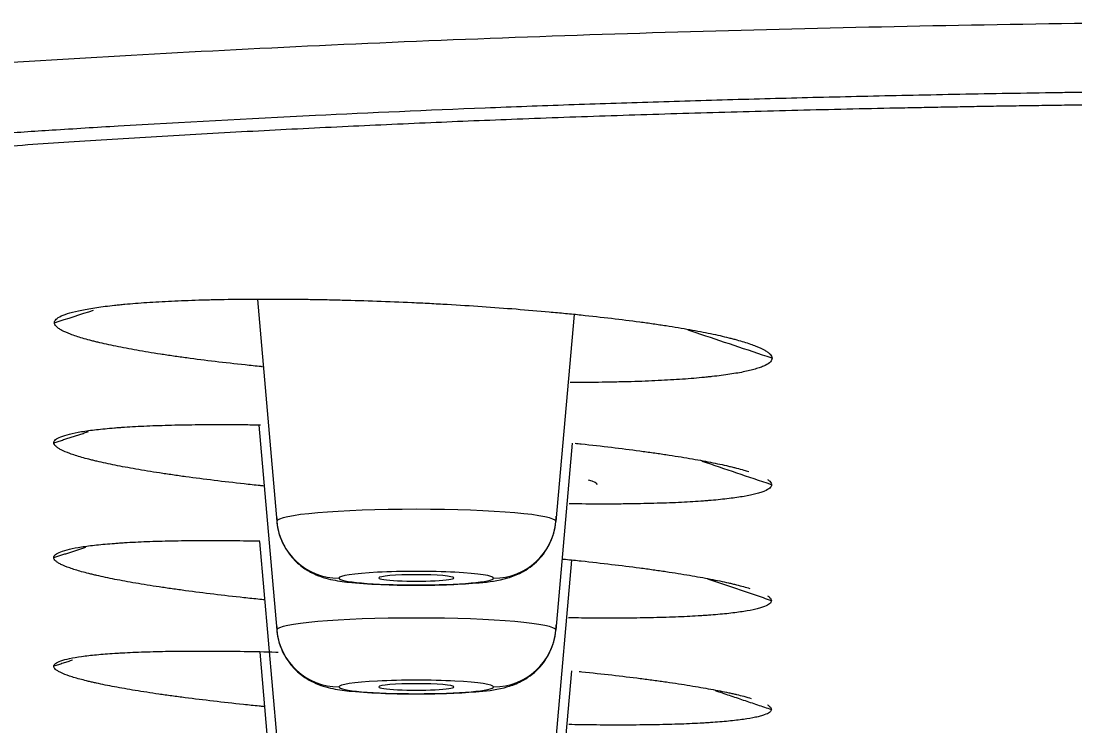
# Model space of a CAD drawing. Header units: millimetres. Extents: x 11618 to 13994, y -5897 to -2537.
# Drawn here: x 12214.98 to 12231.88, y -3601.54 to -3590.24 of the extents above; entities that cross this region are included whole.
import ezdxf

# ---------------------------------------------------------------- set-up
doc = ezdxf.new("R2010")
doc.units = ezdxf.units.MM
doc.layers.add('DIM', color=3, linetype='Continuous', lineweight=13)
doc.styles.get("Standard").update_dxf_attribs({"font": 'arial.ttf'})
doc.dimstyles.get("Standard").update_dxf_attribs({"dimtxt": 0.18, "dimasz": 0.18, "dimexe": 0.18, "dimexo": 0.0625, "dimgap": 0.09, "dimtad": 0, "dimtih": 1, "dimtoh": 1, "dimdec": 1, "dimdsep": 46, "dimtxsty": 'Standard', "dimcen": 0.09, "dimadec": 0, "dimazin": 0, "dimtfac": 1, "dimtdec": 1, "dimtofl": 0, "dimtmove": 0, "dimatfit": 3, "dimfxl": 1, "dimtolj": 1, "dimtzin": 0, "dimarcsym": 0})

# ---------------------------------------------------------------- blocks, each defined once
blk = doc.blocks.new('*D6')
at = {"layer": 'Defpoints', "color": 0, "transparency": 16777216}
for p in [(12196.532, -3594.216), (12466.198, -3594.304), (12466.198, -3664.582)]:
    blk.add_point(p, dxfattribs=at)
at = {"layer": 'DIM', "color": 0, "lineweight": -2, "transparency": 16777216}
for p, q in [((12196.532, -3594.279), (12196.532, -3664.762)), ((12466.198, -3594.366), (12466.198, -3664.762)), ((12214.532, -3664.582), (12448.198, -3664.582)), ((12466.198, -3664.582), (12494.714, -3664.582))]:
    blk.add_line(p, q, dxfattribs=at)
at = {"layer": 'DIM', "color": 0, "transparency": 16777216}
for points in [[(12214.532, -3661.582), (12214.532, -3667.582), (12196.532, -3664.582)], [(12448.198, -3661.582), (12448.198, -3667.582), (12466.198, -3664.582)]]:
    blk.add_solid(points, dxfattribs=at)
at = {"layer": 'DIM', "color": 0, "transparency": 16777216, "insert": (12519.722, -3664.582), "char_height": 18, "attachment_point": 5}
blk.add_mtext('\\A1;270', dxfattribs=at)

msp = doc.modelspace()

# ---------------------------------------------------------------- linework, layer by layer
at = {"linetype": 'Continuous', "lineweight": 18}
for p, q in [((12218.77, -3594.707), (12219.082, -3598.265)), ((12223.846, -3594.948), (12223.555, -3598.265)), ((12218.794, -3596.723), (12219.082, -3600.008)), ((12223.818, -3597.012), (12223.555, -3600.008)), ((12218.804, -3598.584), (12219.082, -3601.751)), ((12223.806, -3598.886), (12223.555, -3601.751)), ((12218.807, -3600.359), (12219.082, -3603.494)), ((12223.804, -3600.66), (12223.555, -3603.494))]:
    msp.add_line(p, q, dxfattribs=at)
for centre, major_axis, start_param, end_param in [((12221.318, -3597.679), (2.9, 0), 0, 0.310646), ((12221.318, -3599.171), (-0.6, 0), 3.141593, 6.283185), ((12221.318, -3599.171), (-0.6, 0), 0, 3.141593), ((12221.318, -3600.918), (-0.6, 0), 3.141593, 6.283185), ((12221.318, -3600.918), (-0.6, 0), 0, 3.141593)]:
    msp.add_ellipse(centre, major_axis=major_axis, ratio=0.087156, start_param=start_param, end_param=end_param, dxfattribs=at)
at = {"linetype": 'Continuous', "lineweight": 13}
for centre, major_axis, ratio, start_param, end_param in [((12221.318, -3598.265), (-2.236, 0), 0.087156, 3.141593, 6.283185), ((12220.078, -3598.178), (1, 0), 0.996195, 3.228859, 4.712389), ((12222.559, -3598.178), (-1, 0), 0.996195, 1.570796, 3.054326), ((12221.318, -3599.174), (1.24, 0), 0.087156, 0, 3.141593), ((12221.318, -3599.174), (1.24, 0), 0.087156, 3.141593, 6.283185), ((12221.318, -3600.008), (-2.236, 0), 0.087156, 3.141593, 6.283185), ((12220.078, -3599.921), (1, 0), 0.996195, 3.228859, 4.712389), ((12222.559, -3599.921), (-1, 0), 0.996195, 1.570796, 3.054326), ((12221.318, -3600.918), (1.24, 0), 0.087156, 0, 3.141593), ((12221.318, -3600.918), (1.24, 0), 0.087156, 3.141593, 6.283185)]:
    msp.add_ellipse(centre, major_axis=major_axis, ratio=ratio, start_param=start_param, end_param=end_param, dxfattribs=at)
for points, knots in [([(12199.002, -3593.364), (12199.095, -3593.279), (12199.225, -3593.192), (12199.57, -3593.016), (12199.785, -3592.927), (12200.307, -3592.746), (12200.615, -3592.655), (12201.333, -3592.471), (12201.744, -3592.378), (12202.443, -3592.239), (12202.69, -3592.193), (12203.213, -3592.1), (12203.489, -3592.054), (12204.362, -3591.916), (12205.002, -3591.825), (12206.407, -3591.644), (12207.172, -3591.555), (12208.414, -3591.425), (12208.843, -3591.382), (12209.513, -3591.318), (12209.853, -3591.286), (12210.261, -3591.25), (12210.468, -3591.232), (12210.572, -3591.223), (12210.624, -3591.218), (12210.65, -3591.216), (12210.663, -3591.215), (12210.67, -3591.215), (12210.673, -3591.214), (12210.675, -3591.214), (12210.675, -3591.214), (12210.676, -3591.214), (12210.676, -3591.214), (12211.535, -3591.14), (12213.321, -3591.001), (12216.174, -3590.815), (12218.174, -3590.709), (12220.212, -3590.61), (12221.251, -3590.565), (12223.36, -3590.484), (12225.499, -3590.411), (12228.769, -3590.328), (12232.074, -3590.27), (12234.284, -3590.249), (12235.387, -3590.242)], [0, 0, 0, 0, 0.0625, 0.0625, 0.125, 0.125, 0.1875, 0.1875, 0.25, 0.25, 0.28125, 0.28125, 0.3125, 0.3125, 0.375, 0.375, 0.4375, 0.4375, 0.46875, 0.46875, 0.484375, 0.492187, 0.496094, 0.498047, 0.499023, 0.499512, 0.499756, 0.499878, 0.499939, 0.499969, 0.499985, 0.499985, 0.5, 0.5, 0.5625, 0.625, 0.6875, 0.6875, 0.75, 0.75, 0.8125, 0.875, 0.9375, 1, 1, 1, 1]), ([(12235.464, -3591.35), (12235.429, -3591.35), (12235.355, -3591.351), (12235.239, -3591.351), (12235.112, -3591.352), (12234.975, -3591.353), (12234.826, -3591.354), (12234.666, -3591.356), (12234.495, -3591.357), (12234.313, -3591.359), (12234.12, -3591.36), (12233.917, -3591.362), (12233.702, -3591.364), (12233.477, -3591.367), (12233.241, -3591.37), (12232.994, -3591.372), (12232.736, -3591.376), (12232.468, -3591.379), (12232.189, -3591.383), (12231.899, -3591.387), (12231.436, -3591.394), (12230.812, -3591.404), (12230.039, -3591.418), (12229.288, -3591.433), (12228.559, -3591.449), (12227.622, -3591.471), (12226.472, -3591.501), (12225.109, -3591.542), (12223.756, -3591.587), (12221.933, -3591.655), (12219.482, -3591.763), (12217.192, -3591.887), (12215.526, -3591.99), (12214.633, -3592.049), (12213.658, -3592.117), (12212.565, -3592.2), (12210.973, -3592.33), (12209.045, -3592.51), (12207.394, -3592.694), (12206.268, -3592.838), (12205.66, -3592.92), (12204.998, -3593.015), (12204.284, -3593.127), (12203.266, -3593.304), (12202.166, -3593.532), (12201.286, -3593.771), (12200.735, -3593.962), (12200.479, -3594.07), (12200.337, -3594.139), (12200.267, -3594.175), (12200.199, -3594.213), (12200.138, -3594.25), (12200.085, -3594.284), (12200.043, -3594.313), (12200.008, -3594.338), (12199.982, -3594.36), (12199.961, -3594.377), (12199.946, -3594.39), (12199.937, -3594.397), (12199.934, -3594.401)], [0, 0, 0, 0, 0.001939, 0.004084, 0.006433, 0.008987, 0.011747, 0.014711, 0.01788, 0.021254, 0.024833, 0.028618, 0.032606, 0.0368, 0.041199, 0.045803, 0.050612, 0.055626, 0.060844, 0.066268, 0.071896, 0.086867, 0.101475, 0.115721, 0.129605, 0.143126, 0.169608, 0.196256, 0.22307, 0.250052, 0.30643, 0.375228, 0.399246, 0.419988, 0.437452, 0.468684, 0.500008, 0.558709, 0.625121, 0.648167, 0.668914, 0.687363, 0.718967, 0.74999, 0.812854, 0.875026, 0.908155, 0.937289, 0.944667, 0.952339, 0.960302, 0.968559, 0.975638, 0.981855, 0.987209, 0.9917, 0.995329, 0.998096, 1, 1, 1, 1]), ([(12227.021, -3595.647), (12226.615, -3595.512), (12226.167, -3595.362), (12225.719, -3595.212), (12225.676, -3595.198)], [0, 0, 0, 0, 0.903706, 1, 1, 1, 1])]:
    msp.add_open_spline(points, degree=3, knots=knots, dxfattribs=at)
at = {"linetype": 'Continuous', "lineweight": 18}
for points, knots in [([(12201.147, -3594.487), (12201.15, -3594.484), (12201.157, -3594.478), (12201.167, -3594.47), (12201.177, -3594.461), (12201.187, -3594.452), (12201.198, -3594.443), (12201.208, -3594.435), (12201.219, -3594.426), (12201.23, -3594.418), (12201.241, -3594.41), (12201.252, -3594.402), (12201.263, -3594.394), (12201.274, -3594.386), (12201.285, -3594.378), (12201.296, -3594.37), (12201.308, -3594.363), (12201.319, -3594.355), (12201.331, -3594.348), (12201.357, -3594.331), (12201.401, -3594.305), (12201.464, -3594.268), (12201.534, -3594.232), (12201.629, -3594.185), (12201.758, -3594.126), (12201.931, -3594.057), (12202.126, -3593.985), (12202.451, -3593.876), (12202.956, -3593.731), (12203.715, -3593.551), (12204.512, -3593.391), (12205.313, -3593.251), (12206.088, -3593.129), (12206.968, -3593.003), (12208.029, -3592.866), (12209.272, -3592.723), (12210.688, -3592.579), (12212.04, -3592.457), (12213.319, -3592.352), (12214.531, -3592.261), (12215.843, -3592.172), (12217.236, -3592.085), (12218.674, -3592.005), (12220.111, -3591.932), (12221.525, -3591.868), (12222.961, -3591.809), (12224.437, -3591.756), (12225.971, -3591.708), (12227.528, -3591.666), (12228.638, -3591.641), (12229.283, -3591.628), (12229.46, -3591.625), (12229.636, -3591.621), (12229.814, -3591.618), (12229.992, -3591.615), (12230.17, -3591.611), (12230.349, -3591.608), (12230.528, -3591.605), (12230.708, -3591.602), (12230.889, -3591.599), (12231.07, -3591.597), (12231.252, -3591.594), (12231.434, -3591.591), (12231.617, -3591.589), (12231.8, -3591.586), (12231.984, -3591.584), (12232.168, -3591.581), (12232.353, -3591.579), (12232.538, -3591.577), (12232.724, -3591.575), (12232.91, -3591.573), (12233.097, -3591.571), (12233.284, -3591.569), (12233.472, -3591.567), (12233.66, -3591.565), (12233.849, -3591.564), (12234.038, -3591.562), (12234.228, -3591.561), (12234.418, -3591.559), (12234.608, -3591.558), (12234.8, -3591.557), (12234.991, -3591.556), (12235.183, -3591.555), (12235.376, -3591.554), (12235.504, -3591.553), (12235.569, -3591.553)], [0, 0, 0, 0, 0.001926, 0.003831, 0.005715, 0.007579, 0.009423, 0.011246, 0.013049, 0.014832, 0.016594, 0.018335, 0.020056, 0.021756, 0.023436, 0.025096, 0.026735, 0.028353, 0.029951, 0.031529, 0.039232, 0.047037, 0.054942, 0.062949, 0.077827, 0.093185, 0.109023, 0.125342, 0.16565, 0.207209, 0.250024, 0.278883, 0.309368, 0.34148, 0.375222, 0.41761, 0.459194, 0.499984, 0.529278, 0.559896, 0.591841, 0.625117, 0.658276, 0.690137, 0.720703, 0.749978, 0.781301, 0.812581, 0.843823, 0.875031, 0.878487, 0.881949, 0.885418, 0.888894, 0.892377, 0.895866, 0.899362, 0.902865, 0.906374, 0.90989, 0.913413, 0.916943, 0.920479, 0.924023, 0.927573, 0.931129, 0.934693, 0.938263, 0.94184, 0.945424, 0.949015, 0.952612, 0.956216, 0.959827, 0.963445, 0.96707, 0.970701, 0.97434, 0.977985, 0.981637, 0.985296, 0.988961, 0.992634, 0.996314, 1, 1, 1, 1]), ([(12215.517, -3595.08), (12215.517, -3595.06), (12215.526, -3595.041), (12215.563, -3595.005), (12215.591, -3594.987), (12215.664, -3594.953), (12215.71, -3594.937), (12215.821, -3594.905), (12215.884, -3594.889), (12216.027, -3594.861), (12216.107, -3594.847), (12216.282, -3594.821), (12216.377, -3594.809), (12216.507, -3594.795), (12216.534, -3594.792), (12216.588, -3594.787), (12216.616, -3594.784), (12216.7, -3594.776), (12216.757, -3594.771), (12216.935, -3594.757), (12217.06, -3594.749), (12217.324, -3594.734), (12217.462, -3594.727), (12217.68, -3594.719), (12217.754, -3594.716), (12217.867, -3594.713), (12217.906, -3594.712), (12217.983, -3594.71), (12218.022, -3594.709), (12218.219, -3594.704), (12218.381, -3594.702), (12218.711, -3594.699), (12218.88, -3594.698), (12219.226, -3594.699), (12219.403, -3594.701), (12219.629, -3594.704), (12219.674, -3594.705), (12219.765, -3594.706), (12219.811, -3594.707), (12219.948, -3594.71), (12220.04, -3594.712), (12220.316, -3594.719), (12220.501, -3594.724), (12220.873, -3594.738), (12221.06, -3594.745), (12221.342, -3594.758), (12221.436, -3594.763), (12221.577, -3594.77), (12221.625, -3594.773), (12221.719, -3594.778), (12221.767, -3594.781), (12222.002, -3594.794), (12222.188, -3594.806), (12222.555, -3594.831), (12222.737, -3594.844), (12223.096, -3594.873), (12223.274, -3594.888), (12223.492, -3594.908), (12223.536, -3594.912), (12223.623, -3594.92), (12223.752, -3594.932), (12223.879, -3594.945), (12224.128, -3594.971), (12224.289, -3594.989), (12224.602, -3595.026), (12224.753, -3595.045), (12224.973, -3595.074), (12225.044, -3595.084), (12225.15, -3595.1), (12225.185, -3595.105), (12225.254, -3595.115), (12225.288, -3595.12), (12225.455, -3595.146), (12225.582, -3595.167), (12225.82, -3595.21), (12225.931, -3595.231), (12226.14, -3595.275), (12226.237, -3595.297), (12226.349, -3595.325), (12226.371, -3595.331), (12226.414, -3595.342), (12226.477, -3595.359), (12226.534, -3595.376), (12226.643, -3595.409), (12226.771, -3595.453), (12226.865, -3595.497), (12226.922, -3595.53), (12226.939, -3595.541), (12226.968, -3595.563), (12226.98, -3595.573), (12227.01, -3595.605), (12227.02, -3595.626), (12227.021, -3595.647)], [0, 0, 0, 0, 0.03125, 0.03125, 0.0625, 0.0625, 0.09375, 0.09375, 0.125, 0.125, 0.15625, 0.15625, 0.1875, 0.1875, 0.195313, 0.195313, 0.203125, 0.203125, 0.21875, 0.21875, 0.25, 0.25, 0.28125, 0.28125, 0.296875, 0.296875, 0.304688, 0.304688, 0.3125, 0.3125, 0.34375, 0.34375, 0.375, 0.375, 0.40625, 0.40625, 0.414063, 0.414063, 0.421875, 0.421875, 0.4375, 0.4375, 0.46875, 0.46875, 0.5, 0.5, 0.515625, 0.515625, 0.523438, 0.523438, 0.53125, 0.53125, 0.5625, 0.5625, 0.59375, 0.59375, 0.625, 0.625, 0.632813, 0.632813, 0.640625, 0.65625, 0.65625, 0.6875, 0.6875, 0.71875, 0.71875, 0.734375, 0.734375, 0.742188, 0.742188, 0.75, 0.75, 0.78125, 0.78125, 0.8125, 0.8125, 0.84375, 0.84375, 0.851563, 0.851563, 0.859375, 0.875, 0.875, 0.90625, 0.9375, 0.9375, 0.953125, 0.953125, 0.96875, 0.96875, 1, 1, 1, 1]), ([(12218.853, -3595.785), (12218.845, -3595.784), (12218.752, -3595.775), (12218.66, -3595.765), (12218.411, -3595.739), (12218.25, -3595.72), (12217.937, -3595.683), (12217.786, -3595.664), (12217.566, -3595.634), (12217.494, -3595.624), (12217.388, -3595.609), (12217.353, -3595.603), (12217.284, -3595.593), (12217.25, -3595.588), (12217.083, -3595.562), (12216.957, -3595.541), (12216.719, -3595.499), (12216.607, -3595.478), (12216.399, -3595.436), (12216.302, -3595.414), (12216.19, -3595.387), (12216.168, -3595.382), (12216.125, -3595.371), (12216.062, -3595.355), (12216.005, -3595.338), (12215.896, -3595.306), (12215.832, -3595.285), (12215.721, -3595.243), (12215.673, -3595.222), (12215.626, -3595.196), (12215.617, -3595.191), (12215.6, -3595.18), (12215.592, -3595.175), (12215.57, -3595.16), (12215.558, -3595.149), (12215.528, -3595.119), (12215.518, -3595.099), (12215.517, -3595.08)], [0, 0, 0, 0, 0.003941, 0.047248, 0.047248, 0.133862, 0.133862, 0.220475, 0.220475, 0.263782, 0.263782, 0.285436, 0.285436, 0.307089, 0.307089, 0.393703, 0.393703, 0.480317, 0.480317, 0.566931, 0.566931, 0.588584, 0.588584, 0.610238, 0.653545, 0.653545, 0.740158, 0.740158, 0.826772, 0.826772, 0.848426, 0.848426, 0.870079, 0.870079, 0.913386, 0.913386, 1, 1, 1, 1]), ([(12227.021, -3595.647), (12227.021, -3595.667), (12227.012, -3595.687), (12226.975, -3595.726), (12226.948, -3595.745), (12226.893, -3595.772), (12226.872, -3595.781), (12226.838, -3595.794), (12226.825, -3595.798), (12226.8, -3595.806), (12226.787, -3595.811), (12226.718, -3595.832), (12226.655, -3595.848), (12226.512, -3595.878), (12226.432, -3595.892), (12226.257, -3595.918), (12226.161, -3595.931), (12226.031, -3595.945), (12226.005, -3595.948), (12225.951, -3595.954), (12225.923, -3595.957), (12225.839, -3595.964), (12225.781, -3595.97), (12225.603, -3595.984), (12225.478, -3595.992), (12225.214, -3596.007), (12225.076, -3596.013), (12224.858, -3596.021), (12224.784, -3596.023), (12224.67, -3596.027), (12224.632, -3596.028), (12224.554, -3596.029), (12224.515, -3596.03), (12224.318, -3596.034), (12224.157, -3596.036), (12223.923, -3596.037), (12223.854, -3596.037), (12223.784, -3596.037)], [0, 0, 0, 0, 0.087616, 0.087616, 0.175231, 0.175231, 0.219039, 0.219039, 0.240943, 0.240943, 0.262847, 0.262847, 0.350462, 0.350462, 0.438078, 0.438078, 0.525693, 0.525693, 0.547597, 0.547597, 0.569501, 0.569501, 0.613309, 0.613309, 0.700924, 0.700924, 0.78854, 0.78854, 0.832348, 0.832348, 0.854252, 0.854252, 0.876155, 0.876155, 0.963771, 0.963771, 1, 1, 1, 1]), ([(12215.508, -3597.004), (12215.508, -3596.986), (12215.517, -3596.969), (12215.555, -3596.937), (12215.611, -3596.905), (12215.704, -3596.877), (12215.815, -3596.85), (12215.879, -3596.837), (12216.023, -3596.813), (12216.102, -3596.802), (12216.278, -3596.782), (12216.374, -3596.773), (12216.505, -3596.762), (12216.531, -3596.76), (12216.586, -3596.756), (12216.613, -3596.754), (12216.698, -3596.748), (12216.755, -3596.745), (12216.934, -3596.735), (12217.059, -3596.73), (12217.324, -3596.721), (12217.462, -3596.717), (12217.68, -3596.714), (12217.754, -3596.713), (12217.868, -3596.712), (12217.907, -3596.711), (12217.984, -3596.711), (12218.023, -3596.711), (12218.22, -3596.71), (12218.382, -3596.711), (12218.637, -3596.713), (12218.728, -3596.715), (12218.82, -3596.716)], [0, 0, 0, 0, 0.086633, 0.086633, 0.173265, 0.259898, 0.259898, 0.34653, 0.34653, 0.433163, 0.433163, 0.519796, 0.519796, 0.541454, 0.541454, 0.563112, 0.563112, 0.606428, 0.606428, 0.693061, 0.693061, 0.779693, 0.779693, 0.82301, 0.82301, 0.844668, 0.844668, 0.866326, 0.866326, 0.952959, 0.952959, 1, 1, 1, 1]), ([(12218.87, -3597.697), (12218.851, -3597.695), (12218.746, -3597.684), (12218.643, -3597.673), (12218.394, -3597.645), (12218.233, -3597.627), (12217.921, -3597.588), (12217.77, -3597.569), (12217.551, -3597.539), (12217.479, -3597.529), (12217.373, -3597.513), (12217.338, -3597.508), (12217.269, -3597.498), (12217.236, -3597.493), (12217.068, -3597.467), (12216.942, -3597.446), (12216.705, -3597.405), (12216.594, -3597.384), (12216.386, -3597.342), (12216.289, -3597.321), (12216.177, -3597.295), (12216.155, -3597.289), (12216.112, -3597.279), (12216.05, -3597.263), (12215.992, -3597.248), (12215.884, -3597.217), (12215.82, -3597.196), (12215.709, -3597.156), (12215.663, -3597.136), (12215.605, -3597.107), (12215.589, -3597.097), (12215.56, -3597.078), (12215.548, -3597.068), (12215.518, -3597.04), (12215.508, -3597.022), (12215.508, -3597.004)], [0, 0, 0, 0, 0.009645, 0.052704, 0.052704, 0.138822, 0.138822, 0.22494, 0.22494, 0.267999, 0.267999, 0.289528, 0.289528, 0.311058, 0.311058, 0.397175, 0.397175, 0.483293, 0.483293, 0.569411, 0.569411, 0.59094, 0.59094, 0.61247, 0.655529, 0.655529, 0.741647, 0.741647, 0.827764, 0.827764, 0.870823, 0.870823, 0.913882, 0.913882, 1, 1, 1, 1]), ([(12223.862, -3597.011), (12223.896, -3597.015), (12223.929, -3597.018), (12224.128, -3597.039), (12224.289, -3597.057), (12224.601, -3597.095), (12224.752, -3597.114), (12224.972, -3597.143), (12225.043, -3597.153), (12225.149, -3597.168), (12225.184, -3597.173), (12225.253, -3597.183), (12225.287, -3597.188), (12225.454, -3597.213), (12225.58, -3597.233), (12225.818, -3597.274), (12225.929, -3597.295), (12226.137, -3597.336), (12226.234, -3597.357), (12226.346, -3597.383), (12226.368, -3597.389), (12226.411, -3597.399), (12226.473, -3597.415), (12226.531, -3597.43), (12226.595, -3597.449), (12226.622, -3597.457), (12226.648, -3597.465)], [0, 0, 0, 0, 0.026214, 0.026214, 0.15794, 0.15794, 0.289666, 0.289666, 0.355529, 0.355529, 0.388461, 0.388461, 0.421393, 0.421393, 0.553119, 0.553119, 0.684845, 0.684845, 0.816572, 0.816572, 0.849503, 0.849503, 0.882435, 0.948298, 0.948298, 1, 1, 1, 1]), ([(12226.948, -3597.592), (12226.962, -3597.602), (12226.974, -3597.612), (12227.003, -3597.64), (12227.013, -3597.659), (12227.013, -3597.677)], [0, 0, 0, 0, 0.331104, 0.331104, 1, 1, 1, 1]), ([(12227.013, -3597.677), (12227.013, -3597.696), (12227.004, -3597.713), (12226.966, -3597.747), (12226.938, -3597.763), (12226.882, -3597.786), (12226.862, -3597.794), (12226.827, -3597.805), (12226.815, -3597.809), (12226.789, -3597.816), (12226.776, -3597.82), (12226.707, -3597.838), (12226.579, -3597.864), (12226.339, -3597.899), (12226.147, -3597.919), (12226.017, -3597.93), (12225.99, -3597.932), (12225.936, -3597.936), (12225.908, -3597.939), (12225.824, -3597.945), (12225.766, -3597.948), (12225.587, -3597.959), (12225.462, -3597.965), (12225.197, -3597.974), (12225.059, -3597.978), (12224.841, -3597.982), (12224.767, -3597.983), (12224.653, -3597.985), (12224.614, -3597.985), (12224.537, -3597.986), (12224.498, -3597.986), (12224.3, -3597.987), (12224.139, -3597.986), (12223.905, -3597.984), (12223.836, -3597.983), (12223.766, -3597.983)], [0, 0, 0, 0, 0.087619, 0.087619, 0.175239, 0.175239, 0.219048, 0.219048, 0.240953, 0.240953, 0.262858, 0.262858, 0.350478, 0.438097, 0.525716, 0.525716, 0.547621, 0.547621, 0.569526, 0.569526, 0.613336, 0.613336, 0.700955, 0.700955, 0.788574, 0.788574, 0.832384, 0.832384, 0.854289, 0.854289, 0.876194, 0.876194, 0.963813, 0.963813, 1, 1, 1, 1]), ([(12219.078, -3598.178), (12219.08, -3598.316), (12219.124, -3598.54), (12219.288, -3598.815), (12219.475, -3598.993), (12219.663, -3599.104), (12219.836, -3599.168), (12220.032, -3599.215), (12220.312, -3599.252), (12220.769, -3599.279), (12221.171, -3599.289), (12221.348, -3599.286), (12221.357, -3599.286)], [0, 0, 0, 0, 0.122527, 0.215408, 0.294634, 0.364592, 0.427727, 0.496738, 0.634659, 0.831916, 0.991471, 1, 1, 1, 1]), ([(12221.357, -3599.286), (12221.535, -3599.286), (12221.88, -3599.28), (12222.384, -3599.245), (12222.674, -3599.213), (12223.021, -3599.089), (12223.283, -3598.9), (12223.483, -3598.611), (12223.552, -3598.355), (12223.559, -3598.207), (12223.559, -3598.178)], [0, 0, 0, 0, 0.162675, 0.337768, 0.550867, 0.638384, 0.752048, 0.857541, 0.972916, 1, 1, 1, 1]), ([(12215.506, -3598.844), (12215.506, -3598.827), (12215.516, -3598.81), (12215.554, -3598.779), (12215.61, -3598.749), (12215.703, -3598.722), (12215.814, -3598.696), (12215.878, -3598.684), (12216.022, -3598.661), (12216.102, -3598.651), (12216.279, -3598.632), (12216.375, -3598.623), (12216.505, -3598.614), (12216.532, -3598.612), (12216.586, -3598.608), (12216.614, -3598.606), (12216.698, -3598.601), (12216.756, -3598.598), (12216.934, -3598.589), (12217.06, -3598.584), (12217.324, -3598.577), (12217.463, -3598.574), (12217.681, -3598.571), (12217.755, -3598.57), (12217.869, -3598.57), (12217.907, -3598.57), (12217.985, -3598.57), (12218.024, -3598.569), (12218.221, -3598.57), (12218.383, -3598.571), (12218.634, -3598.574), (12218.721, -3598.575), (12218.809, -3598.577)], [0, 0, 0, 0, 0.086824, 0.086824, 0.173649, 0.260473, 0.260473, 0.347298, 0.347298, 0.434122, 0.434122, 0.520946, 0.520946, 0.542652, 0.542652, 0.564359, 0.564359, 0.607771, 0.607771, 0.694595, 0.694595, 0.78142, 0.78142, 0.824832, 0.824832, 0.846538, 0.846538, 0.868244, 0.868244, 0.955068, 0.955068, 1, 1, 1, 1]), ([(12218.878, -3599.522), (12218.855, -3599.52), (12218.745, -3599.508), (12218.638, -3599.497), (12218.389, -3599.47), (12218.228, -3599.452), (12217.916, -3599.414), (12217.765, -3599.395), (12217.546, -3599.365), (12217.475, -3599.355), (12217.369, -3599.34), (12217.334, -3599.335), (12217.265, -3599.325), (12217.231, -3599.32), (12217.064, -3599.295), (12216.938, -3599.275), (12216.701, -3599.234), (12216.59, -3599.213), (12216.382, -3599.173), (12216.285, -3599.152), (12216.173, -3599.126), (12216.152, -3599.121), (12216.109, -3599.111), (12216.047, -3599.096), (12215.989, -3599.08), (12215.881, -3599.05), (12215.817, -3599.03), (12215.707, -3598.991), (12215.66, -3598.972), (12215.603, -3598.943), (12215.587, -3598.934), (12215.558, -3598.915), (12215.546, -3598.906), (12215.517, -3598.879), (12215.507, -3598.861), (12215.506, -3598.844)], [0, 0, 0, 0, 0.011815, 0.05478, 0.05478, 0.140709, 0.140709, 0.226638, 0.226638, 0.269603, 0.269603, 0.291085, 0.291085, 0.312567, 0.312567, 0.398496, 0.398496, 0.484425, 0.484425, 0.570354, 0.570354, 0.591837, 0.591837, 0.613319, 0.656284, 0.656284, 0.742213, 0.742213, 0.828142, 0.828142, 0.871106, 0.871106, 0.914071, 0.914071, 1, 1, 1, 1]), ([(12223.664, -3598.867), (12223.679, -3598.868), (12223.78, -3598.878), (12223.879, -3598.889), (12224.128, -3598.915), (12224.289, -3598.934), (12224.601, -3598.971), (12224.752, -3598.99), (12224.971, -3599.019), (12225.042, -3599.028), (12225.148, -3599.043), (12225.183, -3599.048), (12225.252, -3599.058), (12225.286, -3599.063), (12225.453, -3599.088), (12225.579, -3599.108), (12225.816, -3599.148), (12225.928, -3599.168), (12226.136, -3599.209), (12226.233, -3599.229), (12226.345, -3599.254), (12226.367, -3599.259), (12226.409, -3599.27), (12226.471, -3599.285), (12226.529, -3599.3), (12226.6, -3599.319), (12226.633, -3599.329), (12226.664, -3599.339)], [0, 0, 0, 0, 0.010898, 0.072817, 0.072817, 0.196656, 0.196656, 0.320495, 0.320495, 0.382415, 0.382415, 0.413374, 0.413374, 0.444334, 0.444334, 0.568173, 0.568173, 0.692012, 0.692012, 0.815851, 0.815851, 0.846811, 0.846811, 0.877771, 0.93969, 0.93969, 1, 1, 1, 1]), ([(12226.946, -3599.455), (12226.96, -3599.464), (12226.972, -3599.473), (12227, -3599.5), (12227.01, -3599.518), (12227.01, -3599.535)], [0, 0, 0, 0, 0.329308, 0.329308, 1, 1, 1, 1]), ([(12227.01, -3599.535), (12227.011, -3599.552), (12227.001, -3599.569), (12226.963, -3599.6), (12226.935, -3599.615), (12226.879, -3599.637), (12226.859, -3599.644), (12226.824, -3599.654), (12226.812, -3599.658), (12226.786, -3599.665), (12226.773, -3599.668), (12226.704, -3599.684), (12226.64, -3599.697), (12226.496, -3599.719), (12226.416, -3599.73), (12226.24, -3599.75), (12226.143, -3599.758), (12226.013, -3599.769), (12225.986, -3599.77), (12225.932, -3599.774), (12225.904, -3599.776), (12225.82, -3599.781), (12225.762, -3599.785), (12225.583, -3599.794), (12225.457, -3599.799), (12225.193, -3599.807), (12225.054, -3599.81), (12224.836, -3599.814), (12224.762, -3599.814), (12224.648, -3599.815), (12224.61, -3599.815), (12224.532, -3599.816), (12224.493, -3599.816), (12224.296, -3599.816), (12224.134, -3599.815), (12223.899, -3599.812), (12223.829, -3599.811), (12223.759, -3599.81)], [0, 0, 0, 0, 0.087585, 0.087585, 0.17517, 0.17517, 0.218962, 0.218962, 0.240858, 0.240858, 0.262755, 0.262755, 0.350339, 0.350339, 0.437924, 0.437924, 0.525509, 0.525509, 0.547405, 0.547405, 0.569302, 0.569302, 0.613094, 0.613094, 0.700679, 0.700679, 0.788264, 0.788264, 0.832056, 0.832056, 0.853952, 0.853952, 0.875848, 0.875848, 0.963433, 0.963433, 1, 1, 1, 1]), ([(12219.078, -3599.921), (12219.08, -3600.059), (12219.124, -3600.283), (12219.288, -3600.559), (12219.475, -3600.736), (12219.663, -3600.847), (12219.836, -3600.912), (12220.032, -3600.958), (12220.312, -3600.995), (12220.769, -3601.022), (12221.171, -3601.033), (12221.348, -3601.029), (12221.357, -3601.029)], [0, 0, 0, 0, 0.122527, 0.215408, 0.294634, 0.364592, 0.427727, 0.496738, 0.634659, 0.831916, 0.991471, 1, 1, 1, 1]), ([(12221.357, -3601.029), (12221.535, -3601.029), (12221.88, -3601.023), (12222.384, -3600.988), (12222.674, -3600.957), (12223.021, -3600.832), (12223.283, -3600.644), (12223.483, -3600.354), (12223.552, -3600.098), (12223.559, -3599.95), (12223.559, -3599.921)], [0, 0, 0, 0, 0.162675, 0.337768, 0.550867, 0.638384, 0.752048, 0.857541, 0.972916, 1, 1, 1, 1]), ([(12215.506, -3600.587), (12215.507, -3600.571), (12215.517, -3600.556), (12215.555, -3600.527), (12215.612, -3600.499), (12215.705, -3600.474), (12215.817, -3600.45), (12215.881, -3600.439), (12216.025, -3600.419), (12216.105, -3600.41), (12216.282, -3600.393), (12216.378, -3600.385), (12216.509, -3600.377), (12216.536, -3600.375), (12216.59, -3600.372), (12216.618, -3600.37), (12216.702, -3600.366), (12216.76, -3600.363), (12216.939, -3600.356), (12217.065, -3600.352), (12217.33, -3600.346), (12217.469, -3600.344), (12217.688, -3600.342), (12217.762, -3600.342), (12217.876, -3600.342), (12217.914, -3600.342), (12217.992, -3600.342), (12218.031, -3600.342), (12218.229, -3600.343), (12218.391, -3600.345), (12218.722, -3600.35), (12218.892, -3600.354), (12219.078, -3600.359), (12219.091, -3600.359), (12219.104, -3600.36)], [0, 0, 0, 0, 0.082816, 0.082816, 0.165631, 0.248447, 0.248447, 0.331263, 0.331263, 0.414079, 0.414079, 0.496894, 0.496894, 0.517598, 0.517598, 0.538302, 0.538302, 0.57971, 0.57971, 0.662526, 0.662526, 0.745342, 0.745342, 0.786749, 0.786749, 0.807453, 0.807453, 0.828157, 0.828157, 0.910973, 0.910973, 0.993789, 0.993789, 1, 1, 1, 1]), ([(12218.876, -3601.233), (12218.85, -3601.231), (12218.739, -3601.22), (12218.631, -3601.209), (12218.382, -3601.182), (12218.221, -3601.165), (12217.91, -3601.128), (12217.759, -3601.11), (12217.54, -3601.081), (12217.468, -3601.072), (12217.362, -3601.057), (12217.328, -3601.052), (12217.259, -3601.043), (12217.225, -3601.038), (12217.058, -3601.014), (12216.806, -3600.975), (12216.584, -3600.936), (12216.377, -3600.897), (12216.28, -3600.877), (12216.169, -3600.853), (12216.147, -3600.848), (12216.104, -3600.838), (12216.042, -3600.824), (12215.985, -3600.809), (12215.877, -3600.781), (12215.814, -3600.762), (12215.704, -3600.725), (12215.658, -3600.707), (12215.601, -3600.68), (12215.585, -3600.671), (12215.556, -3600.654), (12215.544, -3600.645), (12215.516, -3600.619), (12215.506, -3600.603), (12215.506, -3600.587)], [0, 0, 0, 0, 0.012664, 0.055591, 0.055591, 0.141447, 0.141447, 0.227302, 0.227302, 0.27023, 0.27023, 0.291693, 0.291693, 0.313157, 0.313157, 0.399013, 0.484868, 0.484868, 0.570723, 0.570723, 0.592187, 0.592187, 0.613651, 0.656579, 0.656579, 0.742434, 0.742434, 0.828289, 0.828289, 0.871217, 0.871217, 0.914145, 0.914145, 1, 1, 1, 1]), ([(12223.927, -3600.669), (12223.942, -3600.671), (12223.956, -3600.672), (12224.137, -3600.691), (12224.297, -3600.709), (12224.609, -3600.744), (12224.76, -3600.763), (12224.979, -3600.791), (12225.051, -3600.8), (12225.156, -3600.814), (12225.191, -3600.819), (12225.26, -3600.829), (12225.293, -3600.833), (12225.46, -3600.857), (12225.586, -3600.877), (12225.823, -3600.915), (12226.044, -3600.953), (12226.237, -3600.992), (12226.348, -3601.016), (12226.37, -3601.021), (12226.412, -3601.03), (12226.474, -3601.045), (12226.531, -3601.059), (12226.611, -3601.08), (12226.651, -3601.091), (12226.688, -3601.102)], [0, 0, 0, 0, 0.011378, 0.011378, 0.141417, 0.141417, 0.271456, 0.271456, 0.336476, 0.336476, 0.368986, 0.368986, 0.401495, 0.401495, 0.531534, 0.531534, 0.661573, 0.791612, 0.791612, 0.824122, 0.824122, 0.856632, 0.921651, 0.921651, 1, 1, 1, 1]), ([(12227.01, -3601.28), (12227.01, -3601.296), (12227, -3601.311), (12226.962, -3601.34), (12226.933, -3601.354), (12226.877, -3601.374), (12226.856, -3601.38), (12226.821, -3601.39), (12226.809, -3601.393), (12226.783, -3601.399), (12226.77, -3601.402), (12226.7, -3601.417), (12226.636, -3601.428), (12226.491, -3601.449), (12226.411, -3601.458), (12226.234, -3601.476), (12226.137, -3601.484), (12226.006, -3601.492), (12225.98, -3601.494), (12225.925, -3601.497), (12225.897, -3601.499), (12225.813, -3601.504), (12225.755, -3601.506), (12225.576, -3601.514), (12225.45, -3601.518), (12225.185, -3601.525), (12225.046, -3601.527), (12224.827, -3601.529), (12224.753, -3601.53), (12224.639, -3601.53), (12224.6, -3601.53), (12224.523, -3601.53), (12224.483, -3601.53), (12224.286, -3601.529), (12224.124, -3601.528), (12223.894, -3601.524), (12223.828, -3601.523), (12223.762, -3601.522)], [0, 0, 0, 0, 0.087773, 0.087773, 0.175546, 0.175546, 0.219433, 0.219433, 0.241376, 0.241376, 0.26332, 0.26332, 0.351093, 0.351093, 0.438866, 0.438866, 0.526639, 0.526639, 0.548582, 0.548582, 0.570526, 0.570526, 0.614412, 0.614412, 0.702186, 0.702186, 0.789959, 0.789959, 0.833845, 0.833845, 0.855789, 0.855789, 0.877732, 0.877732, 0.965505, 0.965505, 1, 1, 1, 1]), ([(12226.946, -3601.204), (12226.946, -3601.204), (12226.946, -3601.204), (12226.96, -3601.213), (12226.972, -3601.222), (12227.001, -3601.247), (12227.011, -3601.264), (12227.01, -3601.28)], [0, 0, 0, 0, 0.002992, 0.002992, 0.335328, 0.335328, 1, 1, 1, 1])]:
    msp.add_open_spline(points, degree=3, knots=knots, dxfattribs=at)
at = {"linetype": 'Continuous', "lineweight": 13}
for points, degree in [([(12215.517, -3595.08), (12215.726, -3595.012), (12215.936, -3594.944), (12216.145, -3594.876)], 3), ([(12215.508, -3597.004), (12216.064, -3596.824)], 1), ([(12227.013, -3597.677), (12226.641, -3597.552), (12226.269, -3597.427), (12225.898, -3597.302)], 3), ([(12215.506, -3598.844), (12216.022, -3598.677)], 1), ([(12227.01, -3599.535), (12225.993, -3599.192)], 1), ([(12215.806, -3600.49), (12215.506, -3600.587)], 1), ([(12226.109, -3600.976), (12227.01, -3601.28)], 1)]:
    msp.add_open_spline(points, degree=degree, dxfattribs=at)

# ---------------------------------------------------------------- dimensions: what is measured, and where the dimension line sits
at = {"layer": 'DIM', "color": 3}
dim = msp.add_linear_dim(base=(12466.198, -3664.582), p1=(12196.532, -3594.216), p2=(12466.198, -3594.304), text='270', dimstyle='Standard', override={"dimtxt": 18, "dimasz": 18, "dimgap": 5}, dxfattribs=at)
dim.commit()
dim.dimension.update_dxf_attribs({"geometry": '*D6', "text_midpoint": (12519.722, -3664.582), "dimtype": 160})

doc.saveas('drawing.dxf')
